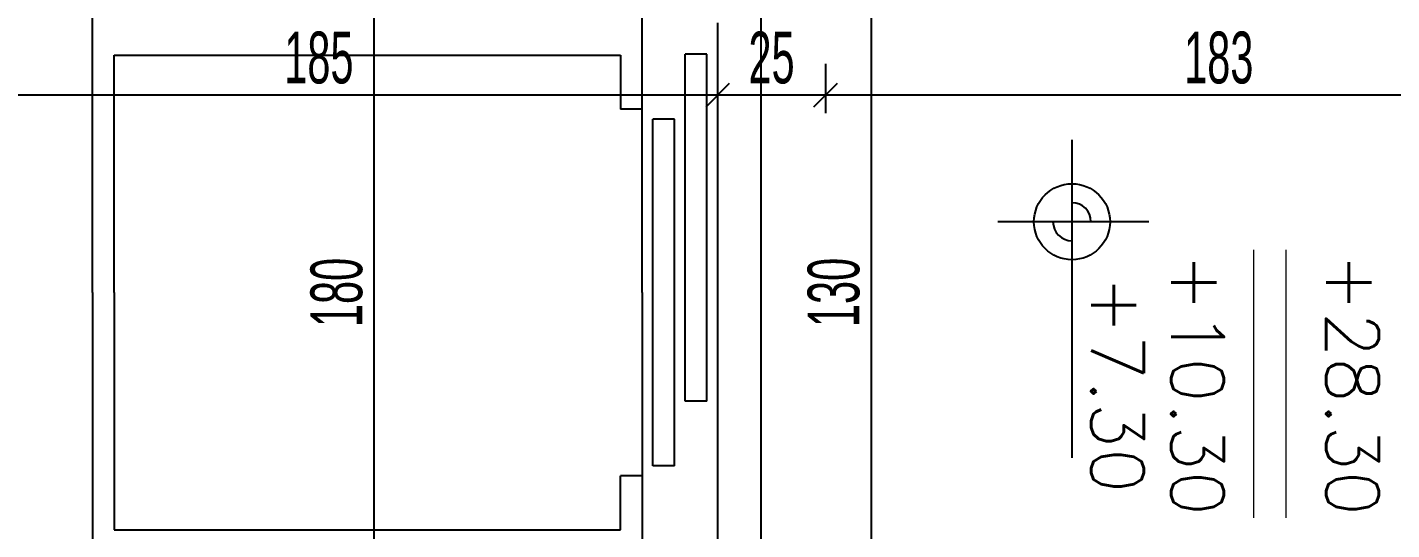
# Model space of a CAD drawing. Header units: inches. Extents: x -7543 to -822, y 102837 to 190349.
# Drawn here: x -831.6129 to -831.5496, y 102836.9744 to 102836.9977 of the extents above; entities that cross this region are included whole.
import ezdxf
from ezdxf.enums import TextEntityAlignment as Align

# ---------------------------------------------------------------- set-up
doc = ezdxf.new("R2010")
doc.units = ezdxf.units.IN
doc.header["$MEASUREMENT"] = 0
doc.linetypes.add('ACAD_ISO07W100', pattern=[3, 0, -3])
doc.linetypes.add('DASHDOTX2', pattern=[2, 1, -0.5, 0, -0.5])
doc.layers.get('0').update_dxf_attribs({"lineweight": 25})
doc.layers.add('AKS', color=1, linetype='Continuous', lineweight=25)
doc.layers.add('ICOL', color=55, linetype='Continuous', lineweight=25)
doc.layers.add('ASANSÖR', color=7, linetype='Continuous', lineweight=25, true_color=0xf6e21c)
doc.layers.add('MERDİVEN', color=7, linetype='Continuous', lineweight=20, true_color=0x16c244)
doc.styles.add('OLCU', font='tromand.shx', dxfattribs={"width": 0.6, "height": 12})
doc.styles.add('ÖLÇÜ', font='simplex.shx')

# ---------------------------------------------------------------- blocks, each defined once
blk = doc.blocks.new('_Oblique')
at = {"color": 0, "linetype": 'ByBlock', "lineweight": -2}
blk.add_line((-0.5, -0.5), (0.5, 0.5), dxfattribs=at)

msp = doc.modelspace()

# ---------------------------------------------------------------- linework, layer by layer
at = {"layer": 'AKS', "linetype": 'DASHDOTX2', "ltscale": 10}
msp.add_line((-831.578877, 102837.241781), (-831.578877, 102836.729325), dxfattribs=at)
at = {"layer": 'ASANSÖR'}
for p, q in [((-831.609877, 102836.985431), (-831.609877, 102836.999431)), ((-831.584377, 102836.985431), (-831.584377, 102836.999431)), ((-831.580877, 102836.997931), (-831.580877, 102836.972931)), ((-831.608877, 102836.996431), (-831.585377, 102836.996431)), ((-831.608877, 102836.985431), (-831.608877, 102836.996431)), ((-831.585377, 102836.996431), (-831.585377, 102836.993931)), ((-831.581377, 102836.996473), (-831.582377, 102836.996473)), ((-831.582377, 102836.980389), (-831.582377, 102836.996473)), ((-831.581377, 102836.980389), (-831.581377, 102836.996473)), ((-831.584377, 102836.993931), (-831.585377, 102836.993931)), ((-831.583877, 102836.977389), (-831.583877, 102836.993473)), ((-831.582877, 102836.993473), (-831.583877, 102836.993473)), ((-831.582877, 102836.977389), (-831.582877, 102836.993473)), ((-831.609877, 102836.985431), (-831.609877, 102836.971431)), ((-831.608877, 102836.985431), (-831.608877, 102836.974431)), ((-831.584377, 102836.985431), (-831.584377, 102836.971431)), ((-831.581377, 102836.980389), (-831.582377, 102836.980389)), ((-831.582877, 102836.977389), (-831.583877, 102836.977389)), ((-831.585377, 102836.974431), (-831.585377, 102836.976931)), ((-831.584377, 102836.976931), (-831.585377, 102836.976931)), ((-831.608877, 102836.974431), (-831.585377, 102836.974431))]:
    msp.add_line(p, q, dxfattribs=at)
at = {"layer": 'ICOL'}
for p, q in [((-831.596822, 102837.003431), (-831.596822, 102836.967431)), ((-831.573758, 102836.998431), (-831.573758, 102836.972431)), ((-831.580877, 102836.994581), (-831.617877, 102836.994581)), ((-831.575877, 102836.994581), (-831.580877, 102836.994581)), ((-831.539377, 102836.994581), (-831.575877, 102836.994581)), ((-831.564438, 102836.992509), (-831.564438, 102836.977764)), ((-831.560872, 102836.988711), (-831.567875, 102836.988711))]:
    msp.add_line(p, q, dxfattribs=at)
at = {"layer": 'ICOL', "color": 53}
for p, q in [((-831.580877, 102836.996031), (-831.580877, 102836.993741)), ((-831.580877, 102836.996031), (-831.580877, 102836.993741)), ((-831.575877, 102836.996031), (-831.575877, 102836.993741)), ((-831.575877, 102836.996031), (-831.575877, 102836.993741))]:
    msp.add_line(p, q, dxfattribs=at)
at = {"layer": 'ICOL'}
msp.add_circle((-831.564438, 102836.988711), 0.001764, dxfattribs=at)
for start, end in [(0, 90), (180, 270)]:
    msp.add_arc((-831.564438, 102836.988711), 0.000882, start, end, dxfattribs=at)
at = {"layer": 'MERDİVEN', "linetype": 'ACAD_ISO07W100'}
for p, q in [((-831.556019, 102836.987404), (-831.556019, 102836.974987)), ((-831.554517, 102836.987404), (-831.554517, 102836.974987))]:
    msp.add_line(p, q, dxfattribs=at)

# ---------------------------------------------------------------- block references
at = {"layer": 'ICOL', "xscale": 0.001080000000001746, "yscale": 0.001080000000001746, "zscale": 0.001080000000001746}
for p in [(-831.580877, 102836.994581), (-831.575877, 102836.994581)]:
    msp.add_blockref('_Oblique', p, dxfattribs=at)
at = {"layer": 'ICOL', "xscale": 0.001080000000001746, "yscale": 0.001080000000001746, "zscale": 0.001080000000001746, "rotation": 180}
for p in [(-831.580877, 102836.994581), (-831.575877, 102836.994581)]:
    msp.add_blockref('_Oblique', p, dxfattribs=at)

# ---------------------------------------------------------------- texts
at = {"layer": 'ICOL', "char_height": 0.0024, "attachment_point": 5, "style": 'OLCU'}
for s, insert in [('\\A1;185', (-831.599377, 102836.996309)), ('\\A1;25', (-831.578377, 102836.996309)), ('\\A1;183', (-831.557627, 102836.996309))]:
    msp.add_mtext(s, dxfattribs=dict(at, insert=insert))
at = {"layer": 'ICOL', "char_height": 0.0024, "attachment_point": 5, "rotation": 90, "style": 'OLCU'}
for s, insert in [('\\A1;180', (-831.59855, 102836.985431)), ('\\A1;130', (-831.575486, 102836.985431))]:
    msp.add_mtext(s, dxfattribs=dict(at, insert=insert))
at = {"layer": 'ICOL', "style": 'ÖLÇÜ'}
for tag, p in [('+10.30', (-831.559839, 102836.981163)), ('+28.30', (-831.552648, 102836.981163)), ('+7.30', (-831.563553, 102836.981163))]:
    msp.add_attdef(tag, text='%%p0.00', height=0.00245, rotation=270, dxfattribs=at).set_placement(p, align=Align.CENTER)

doc.saveas('drawing.dxf')
